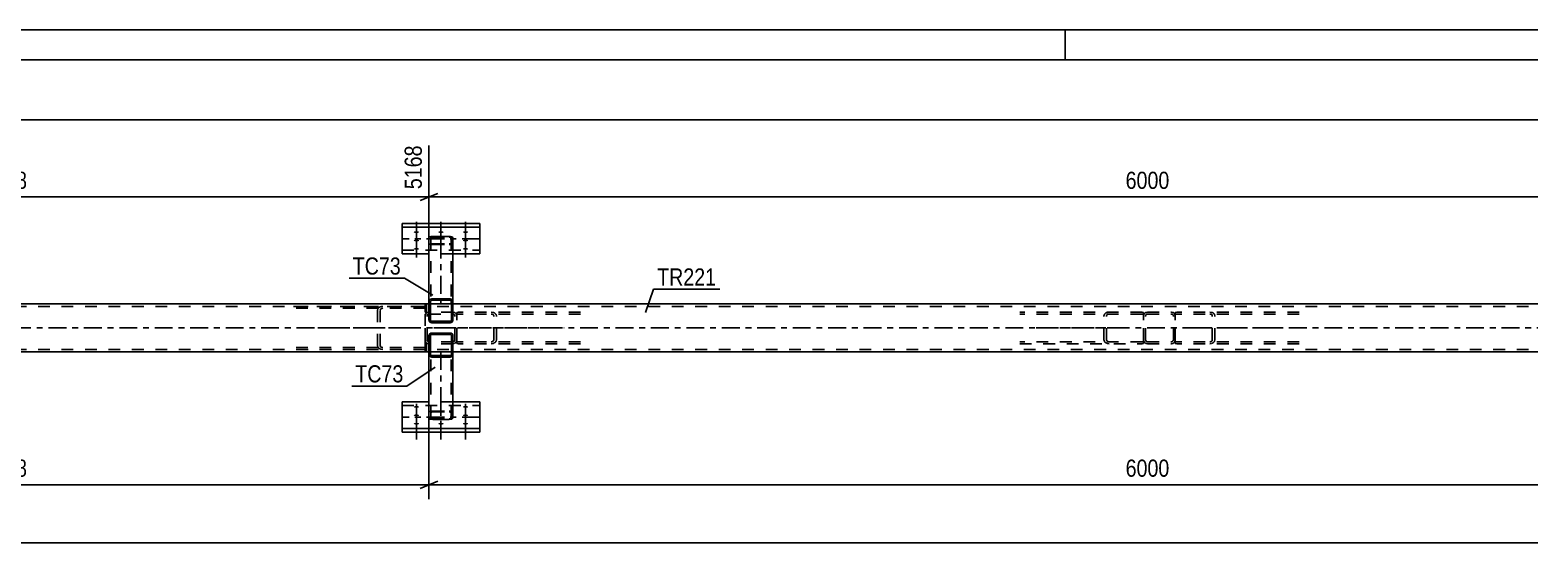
# Model space of a CAD drawing. Header units: millimetres. Extents: x 0 to 1189, y 0 to 841.
# Drawn here: x 176.1 to 426.5, y 755.3 to 841 of the extents above; entities that cross this region are included whole.
import ezdxf

# ---------------------------------------------------------------- set-up
doc = ezdxf.new("R2010")
doc.units = ezdxf.units.MM
doc.linetypes.add('DXK_LINE_DOT2', pattern=[3.9198, 1.9599, -1.9599])
doc.linetypes.add('DXK_LINE_DOT3', pattern=[5.9187, 2.979, -0.9799, 0.9799, -0.9799])
doc.styles.add('Arial Narrow', font='ARIALN.TTF', dxfattribs={"height": 0.2})

# ---------------------------------------------------------------- blocks, each defined once
blk = doc.blocks.new('Unknown-761554296-1134')
at = {"color": 5, "linetype": 'Continuous'}
for p, q in [((1189, 841), (0, 841)), ((349, 836), (349, 841)), ((1184, 836), (5, 836))]:
    blk.add_line(p, q, dxfattribs=at)
blk = doc.blocks.new('Bolt-761554296-4130 - 4111')
at = {"linetype": 'Continuous'}
for points in [[(240.65, 777.92), (240.56, 777.92), (240.47, 777.93), (240.39, 777.95), (240.32, 777.97), (240.27, 778), (240.23, 778.02), (240.21, 778.05), (240.21, 778.09), (240.23, 778.12), (240.27, 778.15), (240.32, 778.17), (240.39, 778.19), (240.47, 778.21), (240.56, 778.22), (240.65, 778.22), (240.74, 778.22), (240.83, 778.21), (240.91, 778.19), (240.98, 778.17), (241.03, 778.15), (241.07, 778.12), (241.09, 778.09), (241.09, 778.05), (241.07, 778.02), (241.03, 778), (240.98, 777.97), (240.91, 777.95), (240.83, 777.93), (240.74, 777.92)], [(240.65, 776.52), (240.56, 776.52), (240.47, 776.53), (240.39, 776.55), (240.32, 776.57), (240.27, 776.59), (240.23, 776.62), (240.21, 776.65), (240.21, 776.68), (240.23, 776.71), (240.27, 776.74), (240.32, 776.77), (240.39, 776.79), (240.47, 776.81), (240.56, 776.82), (240.65, 776.82), (240.74, 776.82), (240.83, 776.81), (240.91, 776.79), (240.98, 776.77), (241.03, 776.74), (241.07, 776.71), (241.09, 776.68), (241.09, 776.65), (241.07, 776.62), (241.03, 776.59), (240.98, 776.57), (240.91, 776.55), (240.83, 776.53), (240.74, 776.52)], [(248.85, 777.92), (248.76, 777.92), (248.67, 777.93), (248.59, 777.95), (248.52, 777.97), (248.47, 778), (248.43, 778.02), (248.41, 778.05), (248.41, 778.09), (248.43, 778.12), (248.47, 778.15), (248.52, 778.17), (248.59, 778.19), (248.67, 778.21), (248.76, 778.22), (248.85, 778.22), (248.94, 778.22), (249.03, 778.21), (249.11, 778.19), (249.18, 778.17), (249.23, 778.15), (249.27, 778.12), (249.29, 778.09), (249.29, 778.05), (249.27, 778.02), (249.23, 778), (249.18, 777.97), (249.11, 777.95), (249.03, 777.93), (248.94, 777.92)], [(248.85, 776.52), (248.76, 776.52), (248.67, 776.53), (248.59, 776.55), (248.52, 776.57), (248.47, 776.59), (248.43, 776.62), (248.41, 776.65), (248.41, 776.68), (248.43, 776.71), (248.47, 776.74), (248.52, 776.77), (248.59, 776.79), (248.67, 776.81), (248.76, 776.82), (248.85, 776.82), (248.94, 776.82), (249.03, 776.81), (249.11, 776.79), (249.18, 776.77), (249.23, 776.74), (249.27, 776.71), (249.29, 776.68), (249.29, 776.65), (249.27, 776.62), (249.23, 776.59), (249.18, 776.57), (249.11, 776.55), (249.03, 776.53), (248.94, 776.52)], [(240.65, 775.12), (240.56, 775.12), (240.47, 775.13), (240.39, 775.14), (240.32, 775.17), (240.27, 775.19), (240.23, 775.22), (240.21, 775.25), (240.21, 775.28), (240.23, 775.31), (240.27, 775.34), (240.32, 775.37), (240.39, 775.39), (240.47, 775.4), (240.56, 775.41), (240.65, 775.42), (240.74, 775.41), (240.83, 775.4), (240.91, 775.39), (240.98, 775.37), (241.03, 775.34), (241.07, 775.31), (241.09, 775.28), (241.09, 775.25), (241.07, 775.22), (241.03, 775.19), (240.98, 775.17), (240.91, 775.14), (240.83, 775.13), (240.74, 775.12)], [(244.75, 775.12), (244.66, 775.12), (244.57, 775.13), (244.49, 775.14), (244.42, 775.17), (244.37, 775.19), (244.33, 775.22), (244.31, 775.25), (244.31, 775.28), (244.33, 775.31), (244.37, 775.34), (244.42, 775.37), (244.49, 775.39), (244.57, 775.4), (244.66, 775.41), (244.75, 775.42), (244.84, 775.41), (244.93, 775.4), (245.01, 775.39), (245.08, 775.37), (245.13, 775.34), (245.17, 775.31), (245.19, 775.28), (245.19, 775.25), (245.17, 775.22), (245.13, 775.19), (245.08, 775.17), (245.01, 775.14), (244.93, 775.13), (244.84, 775.12)], [(248.85, 775.12), (248.76, 775.12), (248.67, 775.13), (248.59, 775.14), (248.52, 775.17), (248.47, 775.19), (248.43, 775.22), (248.41, 775.25), (248.41, 775.28), (248.43, 775.31), (248.47, 775.34), (248.52, 775.37), (248.59, 775.39), (248.67, 775.4), (248.76, 775.41), (248.85, 775.42), (248.94, 775.41), (249.03, 775.4), (249.11, 775.39), (249.18, 775.37), (249.23, 775.34), (249.27, 775.31), (249.29, 775.28), (249.29, 775.25), (249.27, 775.22), (249.23, 775.19), (249.18, 775.17), (249.11, 775.14), (249.03, 775.13), (248.94, 775.12)]]:
    blk.add_hatch(color=1, dxfattribs=at).paths.add_polyline_path(points)
at = {"color": 1, "linetype": 'Continuous'}
for p, q in [((240.65, 778.56), (240.65, 775.44)), ((240.65, 777.16), (240.65, 774.04)), ((248.85, 778.56), (248.85, 775.44)), ((248.85, 777.16), (248.85, 774.04)), ((240.65, 775.75), (240.65, 772.63)), ((244.75, 775.75), (244.75, 772.63)), ((248.85, 775.75), (248.85, 772.63))]:
    blk.add_line(p, q, dxfattribs=at)
at = {"color": 1, "linetype": 'DXK_LINE_DOT2'}
blk.add_line((244.75, 778.56), (244.75, 775.44), dxfattribs=at)
blk = doc.blocks.new('Part-761554296-4122 - 4111')
at = {"color": 7, "linetype": 'DXK_LINE_DOT2'}
for p, q in [((242.74, 793.9), (242.49, 793.85)), ((246.74, 793.9), (242.74, 793.9)), ((246.98, 793.85), (246.74, 793.9)), ((242.15, 793.51), (242.1, 793.26)), ((242.1, 789.26), (242.1, 793.26)), ((242.42, 793.26), (242.44, 793.38)), ((242.42, 789.26), (242.42, 793.26)), ((242.62, 793.56), (242.74, 793.58)), ((242.74, 793.58), (246.74, 793.58)), ((246.74, 793.58), (246.86, 793.56)), ((247.04, 793.38), (247.06, 793.26)), ((247.06, 789.26), (247.06, 793.26)), ((247.38, 793.26), (247.33, 793.51)), ((247.38, 789.26), (247.38, 793.26)), ((242.1, 789.26), (242.15, 789.02)), ((242.44, 789.14), (242.42, 789.26)), ((242.49, 788.67), (242.74, 788.62)), ((242.74, 788.94), (242.62, 788.96)), ((246.74, 788.94), (242.74, 788.94)), ((246.74, 788.62), (242.74, 788.62)), ((246.86, 788.96), (246.74, 788.94)), ((246.74, 788.62), (246.98, 788.67)), ((247.06, 789.26), (247.04, 789.14)), ((247.33, 789.02), (247.38, 789.26))]:
    blk.add_line(p, q, dxfattribs=at)
at = {"color": 7, "linetype": 'DXK_LINE_DOT3'}
blk.add_line((244.74, 791.26), (244.74, 791.26), dxfattribs=at)
at = {"color": 7, "linetype": 'DXK_LINE_DOT2'}
for centre, radius, start, end in [((242.74, 793.26), 0.64, 112.5, 157.5), ((246.74, 793.26), 0.64, 22.5, 67.5), ((242.74, 793.26), 0.32, 112.5, 157.5), ((246.74, 793.26), 0.32, 22.5, 67.5), ((242.74, 789.26), 0.64, 202.5, 247.5), ((242.74, 789.26), 0.32, 202.5, 247.5), ((246.74, 789.26), 0.32, 292.5, 337.5), ((246.74, 789.26), 0.64, 292.5, 337.5)]:
    blk.add_arc(centre, radius, start, end, dxfattribs=at)
blk = doc.blocks.new('Part-761554296-4191 - 4111')
at = {"color": 7, "linetype": 'DXK_LINE_DOT2'}
for p, q in [((361.84, 793.9), (341.42, 793.9)), ((356.35, 793.9), (356.02, 793.85)), ((361.84, 793.9), (362.1, 793.86)), ((362.1, 788.66), (362.1, 793.86)), ((361.84, 793.58), (341.42, 793.58)), ((355.54, 793.51), (355.47, 793.26)), ((355.47, 789.26), (355.47, 793.26)), ((355.91, 793.26), (355.95, 793.38)), ((355.91, 789.26), (355.91, 793.26)), ((356.18, 793.56), (356.35, 793.58)), ((361.84, 793.58), (362.01, 793.56)), ((362.01, 793.56), (362.1, 793.51)), ((361.84, 788.94), (341.42, 788.94)), ((341.42, 788.62), (361.84, 788.62)), ((355.47, 789.26), (355.54, 789.02)), ((355.95, 789.14), (355.91, 789.26)), ((356.02, 788.67), (356.35, 788.62)), ((356.35, 788.94), (356.18, 788.96)), ((362.01, 788.96), (361.84, 788.94)), ((361.84, 788.62), (362.1, 788.66)), ((362.1, 789.01), (362.01, 788.96))]:
    blk.add_line(p, q, dxfattribs=at)
at = {"color": 7, "linetype": 'DXK_LINE_DOT3'}
blk.add_line((344.16, 791.26), (359.1, 791.26), dxfattribs=at)
at = {"color": 7, "linetype": 'DXK_LINE_DOT2'}
for centre, radius, start, end in [((356.22, 793.08), 0.802, 104.5547, 147.5896), ((356.28, 793.17), 0.401, 104.5547, 147.5896), ((356.22, 789.45), 0.802, 212.4104, 255.4453), ((356.28, 789.35), 0.401, 212.4104, 255.4453)]:
    blk.add_arc(centre, radius, start, end, dxfattribs=at)
blk = doc.blocks.new('Part-761554296-4131 - 4111')
at = {"color": 7, "linetype": 'DXK_LINE_DOT2'}
for p, q in [((242.34, 795.1), (242.1, 795.1)), ((242.1, 795.1), (242.1, 793.9)), ((242.1, 795.1), (242.1, 793.9)), ((242.1, 793.9), (242.34, 793.9)), ((242.34, 793.9), (242.34, 795.1)), ((242.34, 793.9), (242.34, 795.1))]:
    blk.add_line(p, q, dxfattribs=at)
blk = doc.blocks.new('Part-761554296-4141 - 4111')
at = {"color": 7, "linetype": 'DXK_LINE_DOT2'}
for p, q in [((362.74, 793.9), (362.49, 793.85)), ((362.74, 793.9), (366.74, 793.9)), ((366.98, 793.85), (366.74, 793.9)), ((362.15, 793.51), (362.1, 793.26)), ((362.1, 789.26), (362.1, 793.26)), ((362.42, 793.26), (362.44, 793.38)), ((362.42, 789.26), (362.42, 793.26)), ((362.62, 793.56), (362.74, 793.58)), ((362.74, 793.58), (366.74, 793.58)), ((366.74, 793.58), (366.86, 793.56)), ((367.04, 793.38), (367.06, 793.26)), ((367.06, 789.26), (367.06, 793.26)), ((367.38, 793.26), (367.33, 793.51)), ((367.38, 789.26), (367.38, 793.26)), ((362.1, 789.26), (362.15, 789.02)), ((362.44, 789.14), (362.42, 789.26)), ((362.49, 788.67), (362.74, 788.62)), ((362.74, 788.94), (362.62, 788.96)), ((362.74, 788.94), (366.74, 788.94)), ((362.74, 788.62), (366.74, 788.62)), ((366.86, 788.96), (366.74, 788.94)), ((366.74, 788.62), (366.98, 788.67)), ((367.06, 789.26), (367.04, 789.14)), ((367.33, 789.02), (367.38, 789.26))]:
    blk.add_line(p, q, dxfattribs=at)
at = {"color": 7, "linetype": 'DXK_LINE_DOT3'}
blk.add_line((364.74, 791.26), (364.74, 791.26), dxfattribs=at)
at = {"color": 7, "linetype": 'DXK_LINE_DOT2'}
for centre, radius, start, end in [((362.74, 793.26), 0.64, 112.5, 157.5), ((366.74, 793.26), 0.64, 22.5, 67.5), ((362.74, 793.26), 0.32, 112.5, 157.5), ((366.74, 793.26), 0.32, 22.5, 67.5), ((362.74, 789.26), 0.64, 202.5, 247.5), ((362.74, 789.26), 0.32, 202.5, 247.5), ((366.74, 789.26), 0.32, 292.5, 337.5), ((366.74, 789.26), 0.64, 292.5, 337.5)]:
    blk.add_arc(centre, radius, start, end, dxfattribs=at)
blk = doc.blocks.new('Part-761554296-4146 - 4111')
at = {"color": 2, "linetype": 'Continuous'}
for p, q in [((242.75, 795.26), (114.1, 795.26)), ((482.75, 795.26), (246.75, 795.26)), ((242.75, 787.26), (114.1, 787.26)), ((482.75, 787.26), (246.75, 787.26))]:
    blk.add_line(p, q, dxfattribs=at)
at = {"color": 7, "linetype": 'DXK_LINE_DOT2'}
for p, q in [((1092.74, 794.86), (114.1, 794.86)), ((246.75, 795.26), (242.75, 795.26)), ((1092.74, 787.66), (114.1, 787.66)), ((246.75, 787.26), (242.75, 787.26))]:
    blk.add_line(p, q, dxfattribs=at)
at = {"color": 7, "linetype": 'DXK_LINE_DOT3'}
blk.add_line((114.1, 791.26), (1092.74, 791.26), dxfattribs=at)
blk = doc.blocks.new('Part-761554296-4148 - 4111')
at = {"color": 7, "linetype": 'DXK_LINE_DOT2'}
for p, q in [((242.34, 788.62), (242.1, 788.62)), ((242.1, 787.42), (242.1, 788.62)), ((242.1, 788.62), (242.1, 787.42)), ((242.34, 787.42), (242.34, 788.62)), ((242.34, 787.42), (242.34, 788.62)), ((242.1, 787.42), (242.34, 787.42))]:
    blk.add_line(p, q, dxfattribs=at)
at = {"color": 7, "linetype": 'DXK_LINE_DOT3'}
blk.add_line((242.22, 788.02), (242.22, 788.02), dxfattribs=at)
blk = doc.blocks.new('Part-761554296-4153 - 4111')
at = {"color": 7, "linetype": 'DXK_LINE_DOT2'}
for p, q in [((367.64, 793.9), (367.38, 793.86)), ((367.38, 788.66), (367.38, 793.86)), ((388.06, 793.9), (367.64, 793.9)), ((373.46, 793.85), (373.13, 793.9)), ((367.38, 793.51), (367.47, 793.56)), ((367.47, 793.56), (367.64, 793.58)), ((388.06, 793.58), (367.64, 793.58)), ((373.13, 793.58), (373.3, 793.56)), ((373.53, 793.38), (373.57, 793.26)), ((373.57, 789.26), (373.57, 793.26)), ((374.01, 793.26), (373.94, 793.51)), ((374.01, 789.26), (374.01, 793.26)), ((367.47, 788.96), (367.38, 789.01)), ((367.38, 788.66), (367.64, 788.62)), ((367.64, 788.94), (367.47, 788.96)), ((388.06, 788.94), (367.64, 788.94)), ((388.06, 788.62), (367.64, 788.62)), ((373.3, 788.96), (373.13, 788.94)), ((373.13, 788.62), (373.46, 788.67)), ((373.57, 789.26), (373.53, 789.14)), ((373.94, 789.02), (374.01, 789.26))]:
    blk.add_line(p, q, dxfattribs=at)
at = {"color": 7, "linetype": 'DXK_LINE_DOT3'}
blk.add_line((370.38, 791.26), (385.32, 791.26), dxfattribs=at)
at = {"color": 7, "linetype": 'DXK_LINE_DOT2'}
for centre, radius, start, end in [((373.26, 793.08), 0.802, 32.4104, 75.4453), ((373.2, 793.17), 0.401, 32.4104, 75.4453), ((373.2, 789.35), 0.401, 284.5547, 327.5896), ((373.26, 789.45), 0.802, 284.5547, 327.5896)]:
    blk.add_arc(centre, radius, start, end, dxfattribs=at)
blk = doc.blocks.new('Part-761554296-4189 - 4111')
at = {"color": 7, "linetype": 'DXK_LINE_DOT2'}
for p, q in [((220.1, 794.86), (242.1, 794.86)), ((242.1, 794.54), (220.1, 794.54)), ((234.22, 794.47), (234.16, 794.22)), ((234.16, 788.3), (234.16, 794.22)), ((234.59, 794.22), (234.63, 794.34)), ((234.59, 788.3), (234.59, 794.22)), ((235.03, 794.86), (234.7, 794.81)), ((234.87, 794.52), (235.03, 794.54)), ((242.1, 787.66), (242.1, 794.86)), ((242.1, 787.98), (220.1, 787.98)), ((242.1, 787.66), (220.1, 787.66)), ((234.16, 788.3), (234.22, 788.06)), ((234.63, 788.18), (234.59, 788.3)), ((234.7, 787.71), (235.03, 787.66)), ((235.03, 787.98), (234.87, 788))]:
    blk.add_line(p, q, dxfattribs=at)
at = {"color": 7, "linetype": 'DXK_LINE_DOT3'}
blk.add_line((224.16, 791.26), (239.1, 791.26), dxfattribs=at)
at = {"color": 7, "linetype": 'DXK_LINE_DOT2'}
for centre, radius, start, end in [((234.9, 794.04), 0.802, 104.5547, 147.5895), ((234.97, 794.13), 0.401, 104.5547, 147.5895), ((234.9, 788.49), 0.802, 212.4105, 255.4453), ((234.97, 788.39), 0.401, 212.4105, 255.4453)]:
    blk.add_arc(centre, radius, start, end, dxfattribs=at)
blk = doc.blocks.new('Part-761554296-4202 - 4111')
at = {"color": 2, "linetype": 'Continuous'}
for p, q in [((242.75, 776.2), (242.75, 787.26)), ((246.51, 787.26), (242.99, 787.26)), ((246.75, 776.2), (246.75, 786.88)), ((242.8, 776.12), (242.75, 776.2)), ((242.94, 776.05), (242.8, 776.12)), ((246.7, 776.12), (246.56, 776.05)), ((246.75, 776.2), (246.7, 776.12)), ((243.14, 776), (242.94, 776.05)), ((243.39, 775.98), (243.14, 776)), ((243.39, 775.98), (246.11, 775.98)), ((246.35, 776), (246.11, 775.98)), ((246.56, 776.05), (246.35, 776))]:
    blk.add_line(p, q, dxfattribs=at)
at = {"color": 7, "linetype": 'DXK_LINE_DOT2'}
for p, q in [((242.99, 787.26), (242.75, 787.26)), ((243.07, 776.2), (243.07, 787.26)), ((246.34, 787.26), (246.35, 787.26)), ((246.75, 787.26), (246.35, 787.26)), ((246.4, 787.26), (246.43, 787.26)), ((246.43, 776.2), (246.43, 787.26)), ((246.75, 786.88), (246.75, 787.26)), ((242.75, 777.13), (242.8, 777.22)), ((242.8, 777.22), (242.94, 777.29)), ((242.94, 777.29), (243.14, 777.34)), ((243.09, 777.18), (243.07, 777.13)), ((243.07, 776.2), (243.09, 776.16)), ((243.16, 777.21), (243.09, 777.18)), ((243.09, 776.16), (243.16, 776.13)), ((243.14, 777.34), (243.39, 777.35)), ((243.27, 777.23), (243.16, 777.21)), ((243.16, 776.13), (243.27, 776.1)), ((243.39, 777.24), (243.27, 777.23)), ((243.27, 776.1), (243.39, 776.09)), ((243.39, 777.35), (246.11, 777.35)), ((243.39, 777.24), (246.11, 777.24)), ((243.39, 776.09), (246.11, 776.09)), ((246.11, 777.35), (246.35, 777.34)), ((246.23, 777.23), (246.11, 777.24)), ((246.11, 776.09), (246.23, 776.1)), ((246.34, 777.21), (246.23, 777.23)), ((246.23, 776.1), (246.34, 776.13)), ((246.34, 777.21), (246.35, 777.2)), ((246.34, 776.13), (246.4, 776.16)), ((246.35, 777.34), (246.56, 777.29)), ((246.35, 777.2), (246.4, 777.18)), ((246.43, 777.13), (246.4, 777.18)), ((246.4, 776.16), (246.43, 776.2)), ((246.56, 777.29), (246.7, 777.22)), ((246.7, 777.22), (246.75, 777.13))]:
    blk.add_line(p, q, dxfattribs=at)
at = {"color": 7, "linetype": 'DXK_LINE_DOT3'}
blk.add_line((244.75, 787.26), (244.75, 776.67), dxfattribs=at)
blk = doc.blocks.new('Bolt-761554296-4246 - 4111')
at = {"linetype": 'Continuous'}
for points in [[(240.65, 807.41), (240.74, 807.4), (240.83, 807.39), (240.91, 807.38), (240.98, 807.36), (241.03, 807.33), (241.07, 807.3), (241.09, 807.27), (241.09, 807.24), (241.07, 807.21), (241.03, 807.18), (240.98, 807.15), (240.91, 807.13), (240.83, 807.12), (240.74, 807.11), (240.65, 807.1), (240.56, 807.11), (240.47, 807.12), (240.39, 807.13), (240.32, 807.15), (240.27, 807.18), (240.23, 807.21), (240.21, 807.24), (240.21, 807.27), (240.23, 807.3), (240.27, 807.33), (240.32, 807.36), (240.39, 807.38), (240.47, 807.39), (240.56, 807.4)], [(244.75, 807.41), (244.84, 807.4), (244.93, 807.39), (245.01, 807.38), (245.08, 807.36), (245.13, 807.33), (245.17, 807.3), (245.19, 807.27), (245.19, 807.24), (245.17, 807.21), (245.13, 807.18), (245.08, 807.15), (245.01, 807.13), (244.93, 807.12), (244.84, 807.11), (244.75, 807.1), (244.66, 807.11), (244.57, 807.12), (244.49, 807.13), (244.42, 807.15), (244.37, 807.18), (244.33, 807.21), (244.31, 807.24), (244.31, 807.27), (244.33, 807.3), (244.37, 807.33), (244.42, 807.36), (244.49, 807.38), (244.57, 807.39), (244.66, 807.4)], [(248.85, 807.41), (248.94, 807.4), (249.03, 807.39), (249.11, 807.38), (249.18, 807.36), (249.23, 807.33), (249.27, 807.3), (249.29, 807.27), (249.29, 807.24), (249.27, 807.21), (249.23, 807.18), (249.18, 807.15), (249.11, 807.13), (249.03, 807.12), (248.94, 807.11), (248.85, 807.1), (248.76, 807.11), (248.67, 807.12), (248.59, 807.13), (248.52, 807.15), (248.47, 807.18), (248.43, 807.21), (248.41, 807.24), (248.41, 807.27), (248.43, 807.3), (248.47, 807.33), (248.52, 807.36), (248.59, 807.38), (248.67, 807.39), (248.76, 807.4)], [(240.65, 806), (240.74, 806), (240.83, 805.99), (240.91, 805.97), (240.98, 805.95), (241.03, 805.93), (241.07, 805.9), (241.09, 805.87), (241.09, 805.84), (241.07, 805.81), (241.03, 805.78), (240.98, 805.75), (240.91, 805.73), (240.83, 805.72), (240.74, 805.71), (240.65, 805.7), (240.56, 805.71), (240.47, 805.72), (240.39, 805.73), (240.32, 805.75), (240.27, 805.78), (240.23, 805.81), (240.21, 805.84), (240.21, 805.87), (240.23, 805.9), (240.27, 805.93), (240.32, 805.95), (240.39, 805.97), (240.47, 805.99), (240.56, 806)], [(240.65, 804.6), (240.74, 804.6), (240.83, 804.59), (240.91, 804.57), (240.98, 804.55), (241.03, 804.53), (241.07, 804.5), (241.09, 804.47), (241.09, 804.43), (241.07, 804.4), (241.03, 804.38), (240.98, 804.35), (240.91, 804.33), (240.83, 804.31), (240.74, 804.3), (240.65, 804.3), (240.56, 804.3), (240.47, 804.31), (240.39, 804.33), (240.32, 804.35), (240.27, 804.38), (240.23, 804.4), (240.21, 804.43), (240.21, 804.47), (240.23, 804.5), (240.27, 804.53), (240.32, 804.55), (240.39, 804.57), (240.47, 804.59), (240.56, 804.6)], [(248.85, 806), (248.94, 806), (249.03, 805.99), (249.11, 805.97), (249.18, 805.95), (249.23, 805.93), (249.27, 805.9), (249.29, 805.87), (249.29, 805.84), (249.27, 805.81), (249.23, 805.78), (249.18, 805.75), (249.11, 805.73), (249.03, 805.72), (248.94, 805.71), (248.85, 805.7), (248.76, 805.71), (248.67, 805.72), (248.59, 805.73), (248.52, 805.75), (248.47, 805.78), (248.43, 805.81), (248.41, 805.84), (248.41, 805.87), (248.43, 805.9), (248.47, 805.93), (248.52, 805.95), (248.59, 805.97), (248.67, 805.99), (248.76, 806)], [(248.85, 804.6), (248.94, 804.6), (249.03, 804.59), (249.11, 804.57), (249.18, 804.55), (249.23, 804.53), (249.27, 804.5), (249.29, 804.47), (249.29, 804.43), (249.27, 804.4), (249.23, 804.38), (249.18, 804.35), (249.11, 804.33), (249.03, 804.31), (248.94, 804.3), (248.85, 804.3), (248.76, 804.3), (248.67, 804.31), (248.59, 804.33), (248.52, 804.35), (248.47, 804.38), (248.43, 804.4), (248.41, 804.43), (248.41, 804.47), (248.43, 804.5), (248.47, 804.53), (248.52, 804.55), (248.59, 804.57), (248.67, 804.59), (248.76, 804.6)]]:
    blk.add_hatch(color=1, dxfattribs=at).paths.add_polyline_path(points)
at = {"color": 1, "linetype": 'Continuous'}
for p, q in [((240.65, 808.95), (240.65, 805.83)), ((244.75, 808.95), (244.75, 805.83)), ((248.85, 808.95), (248.85, 805.83)), ((240.65, 807.54), (240.65, 804.42)), ((240.65, 806.14), (240.65, 803.02)), ((248.85, 807.54), (248.85, 804.42)), ((248.85, 806.14), (248.85, 803.02))]:
    blk.add_line(p, q, dxfattribs=at)
at = {"color": 1, "linetype": 'DXK_LINE_DOT2'}
blk.add_line((244.75, 806.14), (244.75, 803.02), dxfattribs=at)
blk = doc.blocks.new('Part-761554296-4313 - 4111')
at = {"color": 7, "linetype": 'DXK_LINE_DOT2'}
for p, q in [((247.64, 793.9), (247.38, 793.86)), ((247.38, 788.66), (247.38, 793.86)), ((268.06, 793.9), (247.64, 793.9)), ((253.46, 793.85), (253.13, 793.9)), ((247.38, 793.51), (247.47, 793.56)), ((247.47, 793.56), (247.64, 793.58)), ((268.06, 793.58), (247.64, 793.58)), ((253.13, 793.58), (253.3, 793.56)), ((253.53, 793.38), (253.57, 793.26)), ((253.57, 789.26), (253.57, 793.26)), ((254.01, 793.26), (253.94, 793.51)), ((254.01, 789.26), (254.01, 793.26)), ((247.47, 788.96), (247.38, 789.01)), ((247.38, 788.66), (247.64, 788.62)), ((247.64, 788.94), (247.47, 788.96)), ((268.06, 788.94), (247.64, 788.94)), ((268.06, 788.62), (247.64, 788.62)), ((253.3, 788.96), (253.13, 788.94)), ((253.13, 788.62), (253.46, 788.67)), ((253.57, 789.26), (253.53, 789.14)), ((253.94, 789.02), (254.01, 789.26))]:
    blk.add_line(p, q, dxfattribs=at)
at = {"color": 7, "linetype": 'DXK_LINE_DOT3'}
blk.add_line((243.53, 791.26), (265.32, 791.26), dxfattribs=at)
at = {"color": 7, "linetype": 'DXK_LINE_DOT2'}
for centre, radius, start, end in [((253.26, 793.08), 0.802, 32.4104, 75.4453), ((253.2, 793.17), 0.401, 32.4104, 75.4453), ((253.2, 789.35), 0.401, 284.5547, 327.5896), ((253.26, 789.45), 0.802, 284.5547, 327.5896)]:
    blk.add_arc(centre, radius, start, end, dxfattribs=at)
blk = doc.blocks.new('Part-761554296-4314 - 4111')
at = {"color": 2, "linetype": 'Continuous'}
for p, q in [((238.25, 808.68), (251.25, 808.68)), ((238.25, 808.68), (238.25, 803.63)), ((251.25, 808.68), (251.25, 803.63)), ((238.25, 808.08), (251.25, 808.08)), ((242.75, 803.63), (238.25, 803.63)), ((251.25, 803.63), (246.75, 803.63))]:
    blk.add_line(p, q, dxfattribs=at)
at = {"color": 7, "linetype": 'DXK_LINE_DOT3'}
blk.add_line((251.25, 806.15), (238.25, 806.15), dxfattribs=at)
at = {"color": 7, "linetype": 'DXK_LINE_DOT2'}
for p, q in [((238.25, 804.23), (251.25, 804.23)), ((246.75, 803.63), (242.75, 803.63))]:
    blk.add_line(p, q, dxfattribs=at)
blk = doc.blocks.new('Part-761554296-4319 - 4111')
at = {"color": 2, "linetype": 'Continuous'}
for p, q in [((242.75, 806.32), (242.8, 806.4)), ((242.75, 806.32), (242.75, 795.64)), ((242.8, 806.4), (242.94, 806.47)), ((242.94, 806.47), (243.14, 806.52)), ((243.14, 806.52), (243.39, 806.54)), ((243.39, 806.54), (246.11, 806.54)), ((246.11, 806.54), (246.35, 806.52)), ((246.35, 806.52), (246.56, 806.47)), ((246.56, 806.47), (246.7, 806.4)), ((246.7, 806.4), (246.75, 806.32)), ((246.75, 806.32), (246.75, 795.26)), ((246.51, 795.26), (242.99, 795.26))]:
    blk.add_line(p, q, dxfattribs=at)
at = {"color": 7, "linetype": 'DXK_LINE_DOT2'}
for p, q in [((243.09, 806.36), (243.07, 806.32)), ((243.07, 806.32), (243.07, 795.26)), ((243.16, 806.4), (243.09, 806.36)), ((243.27, 806.42), (243.16, 806.4)), ((243.39, 806.43), (243.27, 806.42)), ((243.39, 806.43), (246.11, 806.43)), ((246.23, 806.42), (246.11, 806.43)), ((246.34, 806.4), (246.23, 806.42)), ((246.4, 806.36), (246.34, 806.4)), ((246.43, 806.32), (246.4, 806.36)), ((246.43, 806.32), (246.43, 796.09)), ((242.8, 805.3), (242.75, 805.39)), ((242.94, 805.23), (242.8, 805.3)), ((243.14, 805.19), (242.94, 805.23)), ((243.07, 805.39), (243.09, 805.35)), ((243.09, 805.35), (243.16, 805.31)), ((243.39, 805.17), (243.14, 805.19)), ((243.16, 805.31), (243.27, 805.29)), ((243.27, 805.29), (243.39, 805.28)), ((243.39, 805.28), (246.11, 805.28)), ((243.39, 805.17), (246.11, 805.17)), ((246.11, 805.28), (246.23, 805.29)), ((246.35, 805.19), (246.11, 805.17)), ((246.23, 805.29), (246.34, 805.31)), ((246.34, 805.31), (246.35, 805.32)), ((246.35, 805.32), (246.4, 805.35)), ((246.56, 805.23), (246.35, 805.19)), ((246.4, 805.35), (246.43, 805.39)), ((246.7, 805.3), (246.56, 805.23)), ((246.75, 805.39), (246.7, 805.3)), ((242.75, 795.64), (242.75, 795.26)), ((242.99, 795.26), (242.75, 795.26)), ((246.4, 795.26), (246.43, 795.26)), ((246.43, 796.09), (246.43, 795.26)), ((246.75, 795.26), (246.51, 795.26))]:
    blk.add_line(p, q, dxfattribs=at)
at = {"color": 7, "linetype": 'DXK_LINE_DOT3'}
blk.add_line((244.75, 805.85), (244.75, 795.26), dxfattribs=at)
blk = doc.blocks.new('Part-761554296-4360 - 4111')
at = {"color": 2, "linetype": 'Continuous'}
for p, q in [((243.04, 796.08), (243.23, 796.12)), ((246.27, 796.12), (243.23, 796.12)), ((246.27, 796.12), (246.45, 796.08)), ((242.75, 795.64), (242.78, 795.82)), ((242.75, 795.64), (242.75, 792.6)), ((242.78, 795.82), (242.89, 795.98)), ((242.89, 795.98), (243.04, 796.08)), ((243.01, 795.73), (242.99, 795.64)), ((242.99, 792.6), (242.99, 795.64)), ((243.06, 795.81), (243.01, 795.73)), ((243.14, 795.86), (243.06, 795.81)), ((243.23, 795.88), (243.14, 795.86)), ((246.27, 795.88), (243.23, 795.88)), ((246.36, 795.86), (246.27, 795.88)), ((246.44, 795.81), (246.36, 795.86)), ((246.49, 795.73), (246.44, 795.81)), ((246.45, 796.08), (246.61, 795.98)), ((246.51, 795.64), (246.49, 795.73)), ((246.51, 792.6), (246.51, 795.64)), ((246.61, 795.98), (246.71, 795.82)), ((246.71, 795.82), (246.75, 795.64)), ((246.75, 795.64), (246.75, 792.6)), ((242.75, 792.6), (242.78, 792.41)), ((242.78, 792.41), (242.89, 792.26)), ((242.89, 792.26), (243.04, 792.15)), ((242.99, 792.6), (243.01, 792.51)), ((243.01, 792.51), (243.06, 792.43)), ((243.04, 792.15), (243.23, 792.12)), ((243.06, 792.43), (243.14, 792.38)), ((243.14, 792.38), (243.23, 792.36)), ((246.27, 792.36), (243.23, 792.36)), ((246.27, 792.12), (243.23, 792.12)), ((246.27, 792.36), (246.36, 792.38)), ((246.27, 792.12), (246.45, 792.15)), ((246.36, 792.38), (246.44, 792.43)), ((246.44, 792.43), (246.49, 792.51)), ((246.45, 792.15), (246.61, 792.26)), ((246.49, 792.51), (246.51, 792.6)), ((246.61, 792.26), (246.71, 792.41)), ((246.71, 792.41), (246.75, 792.6))]:
    blk.add_line(p, q, dxfattribs=at)
at = {"color": 7, "linetype": 'DXK_LINE_DOT2'}
for p, q in [((242.99, 795.26), (242.75, 795.26)), ((242.99, 795.64), (242.99, 792.6)), ((246.51, 795.64), (246.51, 792.6)), ((246.75, 795.26), (246.51, 795.26)), ((242.78, 792.41), (242.75, 792.6)), ((243.23, 792.12), (243.04, 792.15)), ((246.45, 792.15), (246.27, 792.12)), ((246.75, 792.6), (246.71, 792.41))]:
    blk.add_line(p, q, dxfattribs=at)
for centre, start, end in [((243.23, 792.6), 202.5, 247.5), ((246.27, 792.6), 292.5, 337.5)]:
    blk.add_arc(centre, 0.48, start, end, dxfattribs=at)
blk = doc.blocks.new('Part-761554296-4361 - 4111')
at = {"color": 2, "linetype": 'Continuous'}
for p, q in [((242.79, 790.11), (242.75, 789.92)), ((242.75, 786.88), (242.75, 789.92)), ((242.89, 790.26), (242.79, 790.11)), ((243.05, 790.37), (242.89, 790.26)), ((243.01, 790.01), (242.99, 789.92)), ((242.99, 789.92), (242.99, 786.88)), ((243.06, 790.09), (243.01, 790.01)), ((243.23, 790.4), (243.05, 790.37)), ((243.14, 790.14), (243.06, 790.09)), ((243.23, 790.16), (243.14, 790.14)), ((246.27, 790.4), (243.23, 790.4)), ((246.27, 790.16), (243.23, 790.16)), ((246.45, 790.37), (246.27, 790.4)), ((246.36, 790.14), (246.27, 790.16)), ((246.44, 790.09), (246.36, 790.14)), ((246.49, 790.01), (246.44, 790.09)), ((246.61, 790.26), (246.45, 790.37)), ((246.51, 789.92), (246.49, 790.01)), ((246.51, 789.92), (246.51, 786.88)), ((246.71, 790.11), (246.61, 790.26)), ((246.75, 789.92), (246.71, 790.11)), ((246.75, 786.88), (246.75, 789.92)), ((242.79, 786.7), (242.75, 786.88)), ((242.89, 786.54), (242.79, 786.7)), ((243.05, 786.44), (242.89, 786.54)), ((242.99, 786.88), (243.01, 786.79)), ((243.01, 786.79), (243.06, 786.71)), ((243.23, 786.4), (243.05, 786.44)), ((243.06, 786.71), (243.14, 786.66)), ((243.14, 786.66), (243.23, 786.64)), ((246.27, 786.64), (243.23, 786.64)), ((246.27, 786.4), (243.23, 786.4)), ((246.27, 786.64), (246.36, 786.66)), ((246.45, 786.44), (246.27, 786.4)), ((246.36, 786.66), (246.44, 786.71)), ((246.44, 786.71), (246.49, 786.79)), ((246.61, 786.54), (246.45, 786.44)), ((246.49, 786.79), (246.51, 786.88)), ((246.71, 786.7), (246.61, 786.54)), ((246.75, 786.88), (246.71, 786.7))]:
    blk.add_line(p, q, dxfattribs=at)
at = {"color": 7, "linetype": 'DXK_LINE_DOT2'}
for p, q in [((242.75, 789.92), (242.79, 790.11)), ((243.05, 790.37), (243.23, 790.4)), ((246.27, 790.4), (246.45, 790.37)), ((246.71, 790.11), (246.75, 789.92)), ((242.75, 786.88), (242.75, 787.26)), ((242.99, 787.26), (242.75, 787.26)), ((242.99, 786.88), (242.99, 787.26)), ((246.51, 786.88), (246.51, 787.26)), ((246.75, 787.26), (246.51, 787.26)), ((246.75, 786.88), (246.75, 787.26))]:
    blk.add_line(p, q, dxfattribs=at)
for centre, start, end in [((243.23, 789.92), 112.5, 157.5), ((246.27, 789.92), 22.5, 67.5)]:
    blk.add_arc(centre, 0.48, start, end, dxfattribs=at)
blk = doc.blocks.new('Part-761554296-4383 - 4111')
at = {"color": 2, "linetype": 'Continuous'}
for p, q in [((238.25, 773.84), (238.25, 778.89)), ((242.75, 778.89), (238.25, 778.89)), ((251.25, 778.89), (246.75, 778.89)), ((251.25, 773.84), (251.25, 778.89)), ((238.25, 774.45), (251.25, 774.45)), ((238.25, 773.84), (251.25, 773.84))]:
    blk.add_line(p, q, dxfattribs=at)
at = {"color": 7, "linetype": 'DXK_LINE_DOT2'}
for p, q in [((246.75, 778.89), (242.75, 778.89)), ((238.25, 778.29), (251.25, 778.29))]:
    blk.add_line(p, q, dxfattribs=at)
at = {"color": 7, "linetype": 'DXK_LINE_DOT3'}
blk.add_line((251.25, 776.37), (238.25, 776.37), dxfattribs=at)
blk = doc.blocks.new('StraightDimension-761554296-4432 - 4111')
at = {"color": 7, "linetype": 'Continuous'}
for p, q in [((242.75, 800.91), (242.75, 821.74)), ((482.75, 801.05), (482.75, 823.57)), ((244.25, 813.72), (241.25, 812.52)), ((481.25, 812.52), (484.25, 813.72)), ((242.75, 813.12), (482.75, 813.12))]:
    blk.add_line(p, q, dxfattribs=at)
at = {"color": 0, "linetype": 'Continuous'}
blk.add_wipeout([(482.15, 824.17), (477.95, 824.17), (477.95, 813.82), (482.15, 813.82)], dxfattribs=at)
at = {"color": 0}
blk.add_wipeout([(367.01, 813.87), (367.01, 818.07), (358.49, 818.07), (358.49, 813.87)], dxfattribs=at)
at = {"color": 3, "linetype": 'Continuous', "style": 'Arial Narrow'}
blk.add_text('11168', height=2.863, rotation=90.0002, dxfattribs=at).set_placement((481.55, 814.42))
at = {"color": 3, "style": 'Arial Narrow'}
blk.add_text('6000', height=2.863, dxfattribs=at).set_placement((359.09, 814.47))
blk = doc.blocks.new('StraightDimension-761554296-4592 - 4111')
at = {"color": 7, "linetype": 'Continuous'}
blk.add_line((100.2, 755.35), (1106.64, 755.35), dxfattribs=at)
blk = doc.blocks.new('StraightDimension-761554296-4414 - 4111')
at = {"color": 7, "linetype": 'Continuous'}
for p, q in [((242.75, 781.31), (242.75, 762.66)), ((482.75, 781.31), (482.75, 762.66)), ((244.25, 765.66), (241.25, 764.46)), ((242.75, 765.06), (482.75, 765.06)), ((481.25, 764.46), (484.25, 765.66))]:
    blk.add_line(p, q, dxfattribs=at)
at = {"color": 0}
blk.add_wipeout([(367.01, 765.81), (367.01, 770.01), (358.49, 770.01), (358.49, 765.81)], dxfattribs=at)
at = {"color": 3, "style": 'Arial Narrow'}
blk.add_text('6000', height=2.863, dxfattribs=at).set_placement((359.09, 766.41))
blk = doc.blocks.new('StraightDimension-761554296-4420 - 4111')
at = {"color": 7, "linetype": 'Continuous'}
for p, q in [((101.2, 786.26), (101.2, 762.66)), ((242.75, 781.31), (242.75, 762.66)), ((102.7, 765.66), (99.7, 764.46)), ((101.2, 765.06), (242.75, 765.06)), ((241.25, 764.46), (244.25, 765.66))]:
    blk.add_line(p, q, dxfattribs=at)
at = {"color": 0}
blk.add_wipeout([(176.23, 765.81), (176.23, 770.01), (167.72, 770.01), (167.72, 765.81)], dxfattribs=at)
at = {"color": 3, "style": 'Arial Narrow'}
blk.add_text('5168', height=2.863, dxfattribs=at).set_placement((168.32, 766.41))
blk = doc.blocks.new('StraightDimension-761554296-11132 - 4111')
at = {"color": 7, "linetype": 'Continuous'}
blk.add_line((101.2, 826.02), (1105.64, 826.02), dxfattribs=at)
blk = doc.blocks.new('StraightDimension-761554296-4446 - 4111')
at = {"color": 7, "linetype": 'Continuous'}
for p, q in [((242.75, 800.91), (242.75, 821.74)), ((101.2, 796.26), (101.2, 816.25)), ((102.7, 813.72), (99.7, 812.52)), ((241.25, 812.52), (244.25, 813.72)), ((101.2, 813.12), (242.75, 813.12))]:
    blk.add_line(p, q, dxfattribs=at)
at = {"color": 0, "linetype": 'Continuous'}
for points in [[(242.15, 822.34), (237.95, 822.34), (237.95, 813.82), (242.15, 813.82)], [(100.6, 816.85), (96.4, 816.85), (96.4, 813.82), (100.6, 813.82)]]:
    blk.add_wipeout(points, dxfattribs=at)
at = {"color": 0}
blk.add_wipeout([(176.23, 813.87), (176.23, 818.07), (167.72, 818.07), (167.72, 813.87)], dxfattribs=at)
at = {"color": 3, "linetype": 'Continuous', "style": 'Arial Narrow'}
for s, height, p in [('5168', 2.863, (241.55, 814.42)), ('0', 2.86, (100, 814.42))]:
    blk.add_text(s, height=height, rotation=90.0002, dxfattribs=at).set_placement(p)
at = {"color": 3, "style": 'Arial Narrow'}
blk.add_text('5168', height=2.863, dxfattribs=at).set_placement((168.32, 814.47))
blk = doc.blocks.new('Mark-761554296-4142 - 4111')
at = {"color": 0}
blk.add_wipeout([(290.71, 798.33), (290.71, 801.33), (280.85, 801.33), (280.85, 798.33)], dxfattribs=at)
blk.add_wipeout([(290.71, 798.33), (290.71, 801.33), (280.85, 801.33), (280.85, 798.33)], dxfattribs=at)
at = {"color": 30, "linetype": 'Continuous'}
for p, q in [((278.89, 793.84), (280.25, 797.73)), ((280.25, 797.73), (291.31, 797.73))]:
    blk.add_line(p, q, dxfattribs=at)
at = {"color": 3, "style": 'Arial Narrow'}
blk.add_text('TR221', height=2.863, dxfattribs=at).set_placement((280.85, 798.33))
blk = doc.blocks.new('Mark-761554296-4198 - 4111')
at = {"color": 0}
blk.add_wipeout([(238.47, 782.16), (238.47, 785.16), (230.44, 785.16), (230.44, 782.16)], dxfattribs=at)
blk.add_wipeout([(238.47, 782.16), (238.47, 785.16), (230.44, 785.16), (230.44, 782.16)], dxfattribs=at)
at = {"color": 30, "linetype": 'Continuous'}
for p in [(243.76, 784.73), (229.84, 781.56)]:
    blk.add_line(p, (239.07, 781.56), dxfattribs=at)
at = {"color": 3, "style": 'Arial Narrow'}
blk.add_text('TC73', height=2.863, dxfattribs=at).set_placement((230.44, 782.16))
blk = doc.blocks.new('Mark-761554296-4315 - 4111')
at = {"color": 0}
blk.add_wipeout([(238.05, 800.16), (238.05, 803.16), (230.01, 803.16), (230.01, 800.16)], dxfattribs=at)
blk.add_wipeout([(238.05, 800.16), (238.05, 803.16), (230.01, 803.16), (230.01, 800.16)], dxfattribs=at)
at = {"color": 30, "linetype": 'Continuous'}
for p in [(229.41, 799.56), (243.39, 796.75)]:
    blk.add_line(p, (238.65, 799.56), dxfattribs=at)
at = {"color": 3, "style": 'Arial Narrow'}
blk.add_text('TC73', height=2.863, dxfattribs=at).set_placement((230.01, 800.16))

msp = doc.modelspace()

# ---------------------------------------------------------------- block references
for name in ['Unknown-761554296-1134', 'Part-761554296-4314 - 4111', 'Bolt-761554296-4246 - 4111', 'Part-761554296-4319 - 4111', 'Part-761554296-4360 - 4111', 'Part-761554296-4146 - 4111', 'Part-761554296-4189 - 4111', 'Part-761554296-4131 - 4111', 'Part-761554296-4122 - 4111', 'Part-761554296-4313 - 4111', 'Part-761554296-4191 - 4111', 'Part-761554296-4141 - 4111', 'Part-761554296-4153 - 4111', 'Part-761554296-4148 - 4111', 'Part-761554296-4361 - 4111', 'Part-761554296-4202 - 4111', 'Part-761554296-4383 - 4111', 'Bolt-761554296-4130 - 4111']:
    msp.add_blockref(name, (0, 0))

# ---------------------------------------------------------------- next in the draw order: block references
for name in ['StraightDimension-761554296-4432 - 4111', 'StraightDimension-761554296-4592 - 4111']:
    msp.add_blockref(name, (0, 0))

# ---------------------------------------------------------------- next in the draw order: block references
msp.add_blockref('StraightDimension-761554296-4414 - 4111', (0, 0))

# ---------------------------------------------------------------- next in the draw order: block references
msp.add_blockref('StraightDimension-761554296-4420 - 4111', (0, 0))

# ---------------------------------------------------------------- next in the draw order: block references
msp.add_blockref('StraightDimension-761554296-11132 - 4111', (0, 0))

# ---------------------------------------------------------------- next in the draw order: block references
for name in ['StraightDimension-761554296-4446 - 4111', 'Mark-761554296-4142 - 4111', 'Mark-761554296-4198 - 4111']:
    msp.add_blockref(name, (0, 0))

# ---------------------------------------------------------------- next in the draw order: block references
msp.add_blockref('Mark-761554296-4315 - 4111', (0, 0))

doc.saveas('drawing.dxf')
